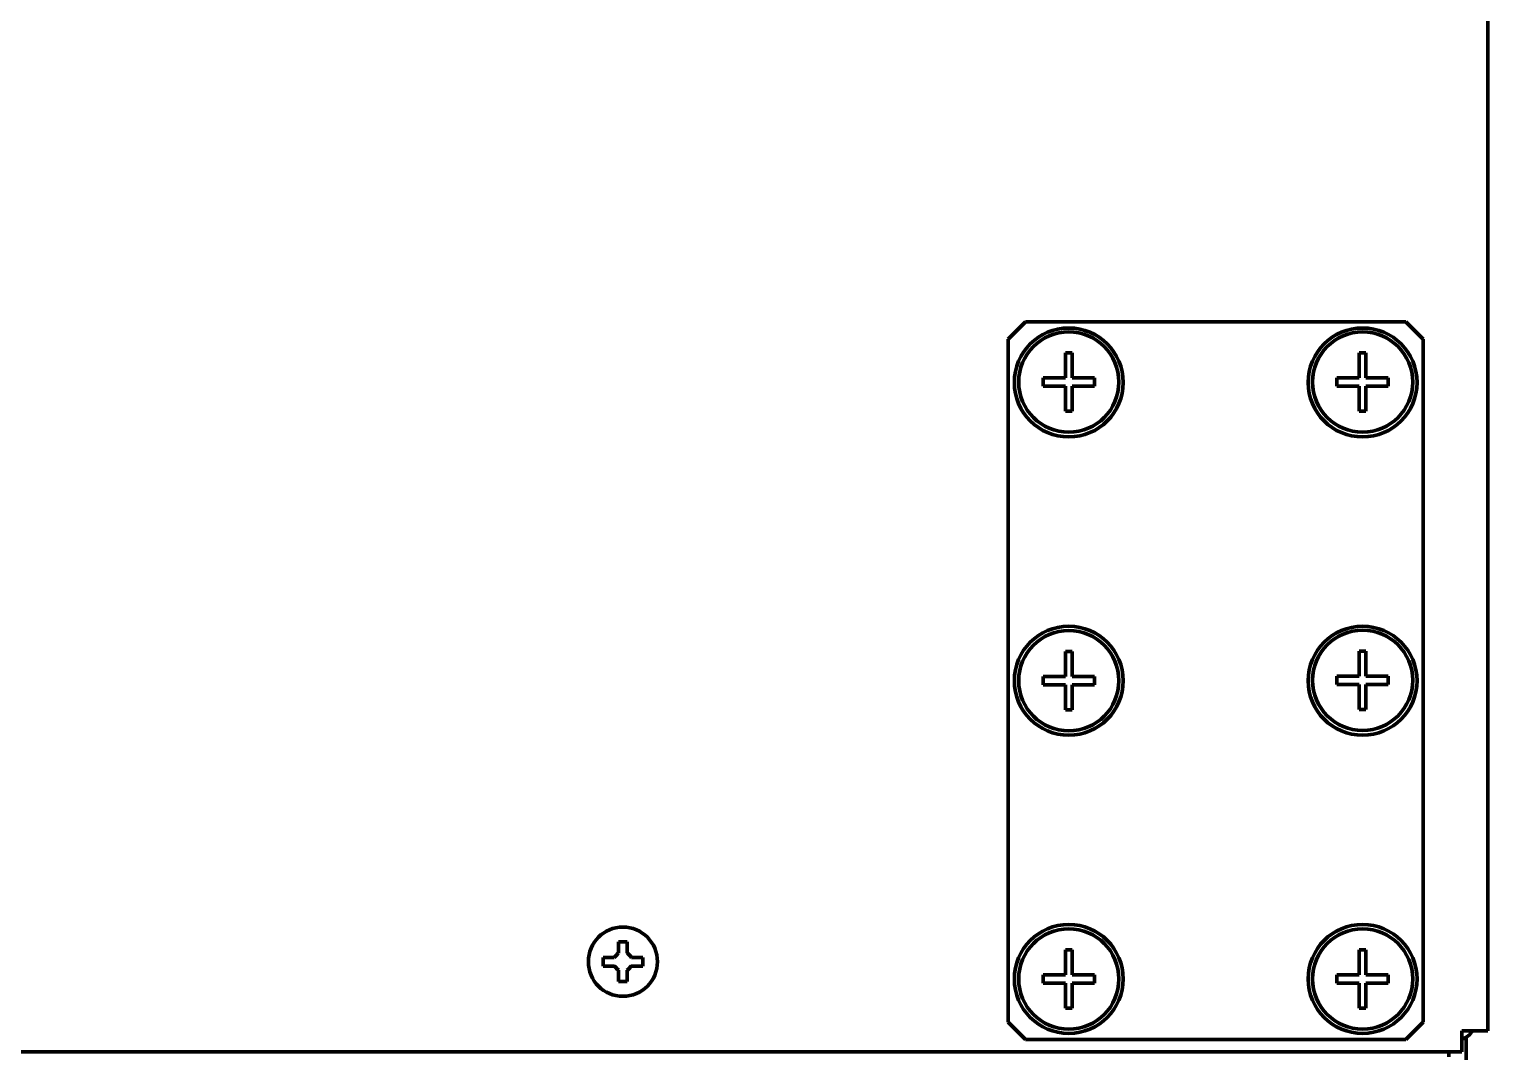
# Model space of a CAD drawing. Header units: inches. Extents: x -2405 to 7588, y 441 to 5654.
# Drawn here: x 2868.5 to 3037.3, y 619 to 737.3 of the extents above; entities that cross this region are included whole.
import ezdxf

# ---------------------------------------------------------------- set-up
doc = ezdxf.new("R2010")
doc.units = ezdxf.units.IN

msp = doc.modelspace()

# ---------------------------------------------------------------- linework, layer by layer
at = {"linetype": 'Continuous', "lineweight": 70}
for p, q in [((3037.28, 621.4), (3037.28, 956.57)), ((2983.78, 703.4), (2981.78, 701.4)), ((2983.78, 703.4), (3027.78, 703.4)), ((3029.78, 701.4), (3027.78, 703.4)), ((2981.78, 622.4), (2981.78, 701.4)), ((3029.78, 701.4), (3029.78, 622.4)), ((2989.17, 699.83), (2988.38, 699.83)), ((2988.38, 699.83), (2988.38, 696.93)), ((2989.17, 696.93), (2989.17, 699.83)), ((3022.38, 699.83), (3022.38, 696.93)), ((3023.17, 699.83), (3022.38, 699.83)), ((3023.17, 696.93), (3023.17, 699.83)), ((2988.38, 696.93), (2985.81, 696.93)), ((2985.81, 696.93), (2985.81, 695.97)), ((2985.81, 695.97), (2988.38, 695.97)), ((2988.38, 695.97), (2988.38, 693.07)), ((2991.74, 696.93), (2989.17, 696.93)), ((2989.17, 695.97), (2991.74, 695.97)), ((2989.17, 693.07), (2989.17, 695.97)), ((2991.74, 695.97), (2991.74, 696.93)), ((3022.38, 696.93), (3019.81, 696.93)), ((3019.81, 696.93), (3019.81, 695.97)), ((3019.81, 695.97), (3022.38, 695.97)), ((3022.38, 695.97), (3022.38, 693.07)), ((3025.74, 696.93), (3023.17, 696.93)), ((3023.17, 695.97), (3025.74, 695.97)), ((3023.17, 693.07), (3023.17, 695.97)), ((3025.74, 695.97), (3025.74, 696.93)), ((2988.38, 693.07), (2989.17, 693.07)), ((3022.38, 693.07), (3023.17, 693.07)), ((2989.17, 665.28), (2988.38, 665.28)), ((2988.38, 665.28), (2988.38, 662.38)), ((2989.17, 662.38), (2989.17, 665.28)), ((3023.17, 665.33), (3022.38, 665.33)), ((3022.38, 665.33), (3022.38, 662.43)), ((3023.17, 662.43), (3023.17, 665.33)), ((2988.38, 662.38), (2985.81, 662.38)), ((2985.81, 662.38), (2985.81, 661.42)), ((2991.74, 662.38), (2989.17, 662.38)), ((2991.74, 661.42), (2991.74, 662.38)), ((3022.38, 662.43), (3019.81, 662.43)), ((3019.81, 662.43), (3019.81, 661.47)), ((3025.74, 662.43), (3023.17, 662.43)), ((3025.74, 661.47), (3025.74, 662.43)), ((2985.81, 661.42), (2988.38, 661.42)), ((2988.38, 661.42), (2988.38, 658.52)), ((2989.17, 661.42), (2991.74, 661.42)), ((2989.17, 658.52), (2989.17, 661.42)), ((3019.81, 661.47), (3022.38, 661.47)), ((3022.38, 661.47), (3022.38, 658.57)), ((3023.17, 661.47), (3025.74, 661.47)), ((3023.17, 658.57), (3023.17, 661.47)), ((2988.38, 658.52), (2989.17, 658.52)), ((3022.38, 658.57), (3023.17, 658.57)), ((2934.88, 629.4), (2934.88, 629.9)), ((2939.48, 629.9), (2939.48, 629.4)), ((2989.17, 630.78), (2988.38, 630.78)), ((2988.38, 630.78), (2988.38, 627.88)), ((2989.17, 627.88), (2989.17, 630.78)), ((3023.17, 630.78), (3022.38, 630.78)), ((3022.38, 630.78), (3022.38, 627.88)), ((3023.17, 627.88), (3023.17, 630.78)), ((2934.88, 628.9), (2934.88, 629.4)), ((2939.48, 629.4), (2939.48, 628.9)), ((2988.38, 627.88), (2985.81, 627.88)), ((2985.81, 627.88), (2985.81, 626.92)), ((2985.81, 626.92), (2988.38, 626.92)), ((2988.38, 626.92), (2988.38, 624.02)), ((2991.74, 627.88), (2989.17, 627.88)), ((2989.17, 626.92), (2991.74, 626.92)), ((2989.17, 624.02), (2989.17, 626.92)), ((2991.74, 626.92), (2991.74, 627.88)), ((3022.38, 627.88), (3019.81, 627.88)), ((3019.81, 627.88), (3019.81, 626.92)), ((3019.81, 626.92), (3022.38, 626.92)), ((3022.38, 626.92), (3022.38, 624.02)), ((3025.74, 627.88), (3023.17, 627.88)), ((3023.17, 626.92), (3025.74, 626.92)), ((3023.17, 624.02), (3023.17, 626.92)), ((3025.74, 626.92), (3025.74, 627.88)), ((2988.38, 624.02), (2989.17, 624.02)), ((3022.38, 624.02), (3023.17, 624.02)), ((2981.78, 622.4), (2983.78, 620.4)), ((3027.78, 620.4), (3029.78, 622.4)), ((3034.28, 621.4), (3034.28, 620.97)), ((3034.28, 621.4), (3035.28, 621.4)), ((3035.28, 621.4), (3037.28, 621.4)), ((3027.78, 620.4), (2983.78, 620.4)), ((3034.28, 620.97), (3034.28, 618.97)), ((3034.78, 620.68), (3034.78, 591.39)), ((2201.78, 618.97), (3034.28, 618.97)), ((3032.78, 618.97), (3032.78, 618.4))]:
    msp.add_line(p, q, dxfattribs=at)
for centre, radius in [((2988.78, 696.4), 6.3), ((3022.78, 696.4), 6.3), ((2988.78, 696.45), 5.8), ((3022.78, 696.45), 5.8), ((2988.78, 661.9), 6.3), ((2988.78, 661.9), 5.8), ((3022.78, 661.9), 6.3), ((3022.78, 661.95), 5.8), ((2937.18, 629.4), 4), ((2988.78, 627.4), 6.3), ((2988.78, 627.4), 5.8), ((3022.78, 627.4), 6.3), ((3022.78, 627.4), 5.8)]:
    msp.add_circle(centre, radius, dxfattribs=at)
msp.add_arc((3033.78, 622.4), 2, 284.4787, 329.9989, dxfattribs=at)
for points in [[(2936.68, 630.4), (2936.68, 630.46), (2936.68, 630.57), (2936.68, 630.73), (2936.68, 630.89), (2936.68, 631.04), (2936.68, 631.19), (2936.68, 631.35), (2936.68, 631.52), (2936.68, 631.64), (2936.68, 631.7)], [(2936.68, 631.7), (2936.84, 631.7), (2937.18, 631.7), (2937.51, 631.7), (2937.68, 631.7)], [(2936.18, 629.9), (2936.2, 629.93), (2936.25, 629.97), (2936.32, 630.05), (2936.39, 630.12), (2936.46, 630.19), (2936.53, 630.26), (2936.6, 630.33), (2936.65, 630.38), (2936.68, 630.4)], [(2937.68, 630.4), (2937.7, 630.38), (2937.75, 630.33), (2937.83, 630.25), (2937.9, 630.18), (2937.97, 630.11), (2938.04, 630.04), (2938.11, 629.97), (2938.15, 629.93), (2938.18, 629.9)], [(2938.18, 629.9), (2938.23, 629.9), (2938.34, 629.9), (2938.5, 629.9), (2938.66, 629.9), (2938.81, 629.9), (2938.97, 629.9), (2939.12, 629.9), (2939.29, 629.9), (2939.41, 629.9), (2939.48, 629.9)], [(2936.18, 628.9), (2936.12, 628.9), (2936.01, 628.9), (2935.85, 628.9), (2935.69, 628.9), (2935.54, 628.9), (2935.39, 628.9), (2935.23, 628.9), (2935.06, 628.9), (2934.94, 628.9), (2934.88, 628.9)], [(2936.68, 628.4), (2936.65, 628.43), (2936.6, 628.48), (2936.52, 628.55), (2936.45, 628.63), (2936.38, 628.7), (2936.31, 628.76), (2936.24, 628.83), (2936.2, 628.88), (2936.18, 628.9)], [(2938.18, 628.9), (2938.15, 628.88), (2938.1, 628.83), (2938.03, 628.76), (2937.96, 628.69), (2937.89, 628.62), (2937.82, 628.55), (2937.75, 628.47), (2937.7, 628.43), (2937.68, 628.4)], [(2937.68, 628.4), (2937.68, 628.35), (2937.68, 628.24), (2937.68, 628.08), (2937.68, 627.92), (2937.68, 627.76), (2937.68, 627.61), (2937.68, 627.46), (2937.68, 627.29), (2937.68, 627.17), (2937.68, 627.1)], [(2937.68, 627.1), (2937.51, 627.1), (2937.18, 627.1), (2936.84, 627.1), (2936.68, 627.1)]]:
    msp.add_open_spline(points, degree=3, dxfattribs=at)
for points in [[(2937.68, 631.7), (2937.68, 631.5), (2937.68, 631.29), (2937.68, 630.97), (2937.68, 630.86), (2937.68, 630.63), (2937.68, 630.52), (2937.68, 630.4)], [(2934.88, 629.9), (2935.08, 629.9), (2935.29, 629.9), (2935.61, 629.9), (2935.72, 629.9), (2935.95, 629.9), (2936.06, 629.9), (2936.18, 629.9)], [(2936.68, 627.1), (2936.68, 627.31), (2936.68, 627.52), (2936.68, 627.84), (2936.68, 627.95), (2936.68, 628.17), (2936.68, 628.29), (2936.68, 628.4)], [(2939.48, 628.9), (2939.27, 628.9), (2939.06, 628.9), (2938.74, 628.9), (2938.63, 628.9), (2938.4, 628.9), (2938.29, 628.9), (2938.18, 628.9)]]:
    msp.add_open_spline(points, degree=3, knots=[0, 0, 0, 0, 0.5, 0.5, 0.75, 0.75, 1, 1, 1, 1], dxfattribs=at)

doc.saveas('drawing.dxf')
